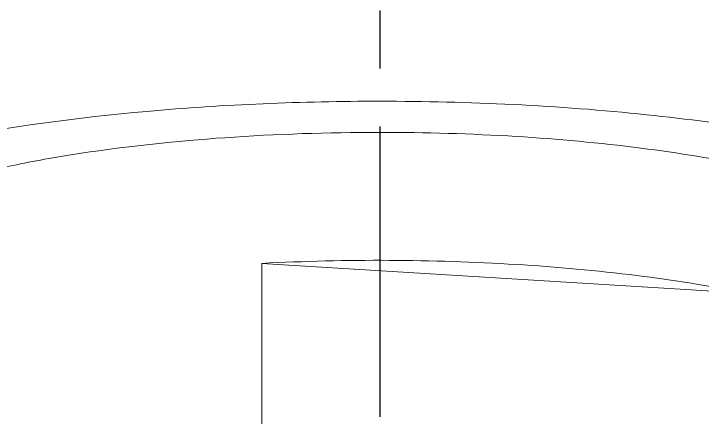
# Model space of a CAD drawing. Header units: millimetres. Extents: x 1243 to 1837, y -1232 to -812.
# Drawn here: x 1577.48 to 1592.53, y -1070.85 to -1062.02 of the extents above; entities that cross this region are included whole.
import ezdxf

# ---------------------------------------------------------------- set-up
doc = ezdxf.new("R2010")
doc.units = ezdxf.units.MM
doc.header["$LTSCALE"] = 0.1
doc.linetypes.add('CENTERX2', pattern=[101.6, 63.5, -12.7, 12.7, -12.7])
doc.layers.get('0').update_dxf_attribs({"lineweight": 13})
doc.layers.add('CENTER', color=1, linetype='CENTERX2')

msp = doc.modelspace()

# ---------------------------------------------------------------- linework, layer by layer
at = {"color": 7, "linetype": 'Continuous'}
for p, q in [((1582.905, -1072.798), (1582.905, -1067.485)), ((1582.905, -1067.485), (1593.476, -1068.136))]:
    msp.add_line(p, q, dxfattribs=at)
for centre, radius, start, end in [((1585.487, -1113.628), 49.011, 86.5123, 90.0062), ((1585.478, -1116.694), 49.276, 86.5215, 92.9938)]:
    msp.add_arc(centre, radius, start, end, dxfattribs=at)
for points, knots in [([(1585.481, -1063.936), (1583.783, -1063.936), (1580.56, -1064.07), (1577.358, -1064.495), (1575.865, -1064.799)], [0, 0, 0, 0, 0.526998, 1, 1, 1, 1]), ([(1596.299, -1065.072), (1595.528, -1064.878), (1593.875, -1064.545), (1590.272, -1064.069), (1587.429, -1063.936), (1585.481, -1063.936)], [0, 0, 0, 0, 0.218634, 0.463757, 1, 1, 1, 1]), ([(1574.218, -1066.327), (1574.522, -1066.187), (1575.195, -1065.924), (1576.306, -1065.595), (1577.577, -1065.305), (1579.518, -1064.967), (1582.169, -1064.69), (1584.353, -1064.617), (1585.481, -1064.617)], [0, 0, 0, 0, 0.087478, 0.188915, 0.3031, 0.428425, 0.704604, 1, 1, 1, 1]), ([(1588.468, -1064.707), (1589.379, -1064.764), (1591.109, -1064.921), (1593.188, -1065.256), (1594.671, -1065.602), (1595.624, -1065.882), (1596.451, -1066.186), (1596.948, -1066.42), (1597.17, -1066.543)], [0, 0, 0, 0, 0.305896, 0.581994, 0.705017, 0.816285, 0.91482, 1, 1, 1, 1]), ([(1593.476, -1068.136), (1592.691, -1067.976), (1591.027, -1067.714), (1589.349, -1067.563), (1588.468, -1067.509)], [0, 0, 0, 0, 0.475753, 1, 1, 1, 1])]:
    msp.add_open_spline(points, degree=3, knots=knots, dxfattribs=at)
at = {"layer": 'CENTER'}
msp.add_line((1585.481, -993.371), (1585.481, -1161.191), dxfattribs=at)

doc.saveas('drawing.dxf')
